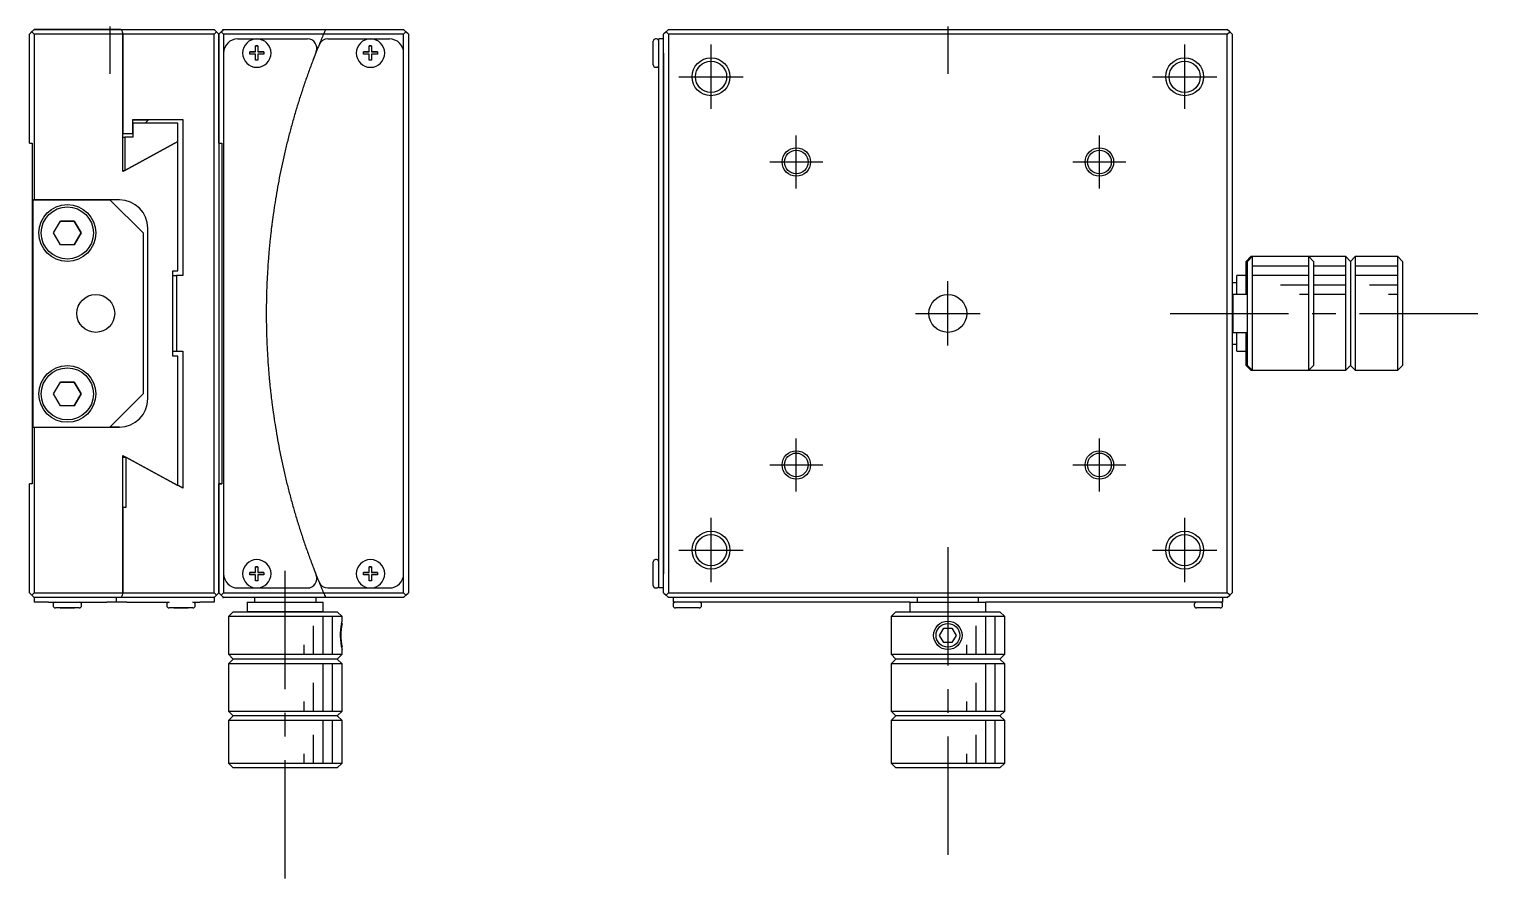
# Model space of a CAD drawing. Extents: x 80 to 393, y -8 to 241.
# Drawn here: x 79.5 to 234.9, y 78 to 167.7 of the extents above; entities that cross this region are included whole.
import ezdxf

# ---------------------------------------------------------------- set-up
doc = ezdxf.new("R2010")
doc.units = 0
doc.header["$LTSCALE"] = 10
doc.linetypes.add('CENTER', pattern=[2, 1.25, -0.25, 0.25, -0.25])
doc.layers.get('0').update_dxf_attribs({"linetype": 'CONTINUOUS'})
doc.layers.add('CENTER', color=1, linetype='CENTER')

msp = doc.modelspace()

# ---------------------------------------------------------------- linework, layer by layer
at = {"color": 7, "linetype": 'CONTINUOUS'}
for p, q in [((79.849537, 167.460747), (79.549537, 167.160747)), ((79.549537, 167.160747), (79.849537, 167.460747)), ((79.549537, 167.160747), (79.799537, 167.410747)), ((79.549537, 167.160747), (79.799537, 167.410747)), ((79.549537, 155.660747), (79.549537, 167.160747)), ((79.799537, 167.410747), (80.049537, 167.660747)), ((80.049537, 167.660747), (79.799537, 167.410747)), ((80.049537, 167.160747), (79.799537, 167.410747)), ((80.049537, 167.660747), (89.245882, 167.660747)), ((84.549537, 167.660747), (80.049537, 167.660747)), ((89.410755, 167.160747), (80.049537, 167.160747)), ((80.049537, 167.160747), (80.049537, 149.660747)), ((89.245882, 167.660747), (84.549537, 167.660747)), ((89.245882, 167.660747), (99.049537, 167.660747)), ((89.410755, 156.660747), (89.410755, 167.160747)), ((89.410755, 167.160747), (89.410755, 156.660747)), ((99.049537, 167.160747), (89.410755, 167.160747)), ((99.049537, 167.660747), (99.299537, 167.410747)), ((99.299537, 167.410747), (99.049537, 167.160747)), ((99.049537, 108.160747), (99.049537, 167.160747)), ((99.549537, 167.160747), (99.299537, 167.410747)), ((99.849537, 167.460747), (99.549537, 167.160747)), ((99.799537, 167.410747), (99.549537, 167.160747)), ((99.549537, 155.660747), (99.549537, 167.160747)), ((99.549537, 167.160747), (99.549537, 155.660747)), ((99.799537, 167.410747), (100.049537, 167.660747)), ((100.049537, 167.160747), (99.799537, 167.410747)), ((99.849537, 167.460747), (99.949537, 167.560747)), ((99.949537, 167.560747), (99.949537, 167.660747)), ((99.949537, 167.660747), (100.049537, 167.660747)), ((99.949537, 167.560747), (100.049537, 167.660747)), ((100.049537, 167.660747), (110.810901, 167.660747)), ((100.049537, 167.660747), (108.049537, 167.660747)), ((110.594842, 167.160747), (100.049537, 167.160747)), ((100.049537, 167.160747), (100.049537, 165.160747)), ((101.549537, 166.660747), (103.549537, 166.660747)), ((101.549537, 166.660747), (103.549537, 166.660747)), ((103.549537, 166.660747), (108.89545, 166.660747)), ((103.549537, 166.660747), (108.89545, 166.660747)), ((108.049537, 167.660747), (109.049537, 167.660747)), ((109.049537, 167.660747), (110.810901, 167.660747)), ((119.049537, 167.160747), (110.594842, 167.160747)), ((110.810901, 167.660747), (119.049537, 167.660747)), ((111.051362, 166.660747), (115.549537, 166.660747)), ((115.549537, 166.660747), (117.549537, 166.660747)), ((119.049537, 167.660747), (119.299537, 167.410747)), ((119.299537, 167.410747), (119.049537, 167.160747)), ((119.049537, 165.160747), (119.049537, 167.160747)), ((119.549537, 167.160747), (119.299537, 167.410747)), ((119.549537, 167.160747), (119.549537, 108.160747)), ((145.39967, 165.160747), (145.39967, 166.410747)), ((145.74967, 166.660747), (145.64967, 166.660747)), ((146.49967, 166.660747), (145.99967, 166.660747)), ((146.49967, 166.660747), (145.99967, 166.660747)), ((145.99967, 165.160747), (145.99967, 166.660747)), ((146.74967, 167.410747), (146.49967, 167.160747)), ((146.49967, 165.160747), (146.49967, 167.160747)), ((146.99967, 167.660747), (146.74967, 167.410747)), ((146.99967, 167.160747), (146.74967, 167.410747)), ((146.99967, 167.660747), (205.99967, 167.660747)), ((205.99967, 167.160747), (146.99967, 167.160747)), ((146.99967, 167.160747), (146.99967, 108.160747)), ((206.24967, 167.410747), (205.99967, 167.660747)), ((205.99967, 167.160747), (206.24967, 167.410747)), ((205.99967, 108.160747), (205.99967, 167.160747)), ((206.49967, 167.160747), (206.24967, 167.410747)), ((206.49967, 167.160747), (206.49967, 108.160747)), ((100.049537, 165.160747), (100.049537, 110.160747)), ((102.799537, 165.285747), (103.424537, 165.285747)), ((102.799537, 165.035747), (102.799537, 165.285747)), ((103.424537, 165.285747), (102.799537, 165.285747)), ((103.424537, 165.035747), (102.799537, 165.035747)), ((103.424537, 165.910747), (103.674537, 165.910747)), ((103.424537, 165.285747), (103.424537, 165.910747)), ((103.674537, 165.910747), (103.424537, 165.910747)), ((103.424537, 164.410747), (103.424537, 165.035747)), ((103.674537, 165.910747), (103.674537, 165.285747)), ((103.674537, 165.285747), (104.299537, 165.285747)), ((104.299537, 165.285747), (103.674537, 165.285747)), ((103.674537, 165.035747), (103.674537, 164.410747)), ((104.299537, 165.035747), (103.674537, 165.035747)), ((104.299537, 165.285747), (104.299537, 165.035747)), ((114.799537, 165.285747), (115.424537, 165.285747)), ((114.799537, 165.035747), (114.799537, 165.285747)), ((115.424537, 165.285747), (114.799537, 165.285747)), ((115.424537, 165.035747), (114.799537, 165.035747)), ((115.424537, 165.910747), (115.674537, 165.910747)), ((115.424537, 165.285747), (115.424537, 165.910747)), ((115.674537, 165.910747), (115.424537, 165.910747)), ((115.424537, 164.410747), (115.424537, 165.035747)), ((115.674537, 165.910747), (115.674537, 165.285747)), ((115.674537, 165.285747), (116.299537, 165.285747)), ((116.299537, 165.285747), (115.674537, 165.285747)), ((115.674537, 165.035747), (115.674537, 164.410747)), ((116.299537, 165.035747), (115.674537, 165.035747)), ((116.299537, 165.285747), (116.299537, 165.035747)), ((119.049537, 110.160747), (119.049537, 165.160747)), ((145.39967, 163.910747), (145.39967, 165.160747)), ((145.99967, 164.360747), (145.99967, 165.160747)), ((146.49967, 165.160747), (146.49967, 110.160747)), ((146.49967, 110.160747), (146.49967, 165.160747)), ((103.674537, 164.410747), (103.424537, 164.410747)), ((115.674537, 164.410747), (115.424537, 164.410747)), ((145.64967, 163.660747), (145.74967, 163.660747)), ((145.99967, 110.960747), (145.99967, 164.360747)), ((90.465307, 158.160747), (95.758129, 158.160747)), ((90.465307, 157.776174), (90.465307, 158.160747)), ((92.079537, 158.074947), (90.465307, 158.074947)), ((90.465307, 157.776174), (90.465307, 156.660747)), ((95.227238, 157.776174), (90.465307, 157.776174)), ((90.465307, 156.660747), (90.465307, 157.776174)), ((91.780763, 157.776174), (91.829537, 157.824947)), ((91.829537, 157.824947), (92.079537, 158.074947)), ((92.079537, 158.074947), (92.079537, 158.160728)), ((95.227238, 155.836174), (95.227238, 157.776174)), ((95.758129, 158.160747), (95.758129, 141.660747)), ((79.549537, 155.660747), (79.849537, 155.660747)), ((79.849537, 155.660747), (79.849537, 149.660747)), ((89.410755, 152.660747), (89.410755, 156.660747)), ((89.410755, 156.660747), (90.465307, 156.660747)), ((89.410755, 156.276174), (89.621566, 156.276174)), ((95.227238, 155.836174), (89.617701, 152.774101)), ((89.621566, 156.276174), (89.621566, 152.776217)), ((90.465307, 156.276174), (89.621566, 156.276174)), ((89.621566, 152.776217), (95.227238, 155.836174)), ((90.465307, 156.660747), (90.465307, 156.276174)), ((95.227238, 142.160747), (95.227238, 155.836174)), ((99.549537, 155.660747), (99.849537, 155.660747)), ((99.549537, 155.660747), (99.549537, 119.660747)), ((99.849537, 155.660747), (99.849537, 119.660747)), ((89.410755, 152.776217), (89.621566, 152.776217)), ((89.617701, 152.774101), (89.410755, 152.660747)), ((79.949537, 149.660747), (79.849537, 149.660747)), ((79.849537, 149.660747), (79.849537, 125.660747)), ((79.949537, 125.660747), (79.949537, 149.660747)), ((79.949537, 149.660747), (80.049537, 149.660747)), ((80.049537, 149.660747), (88.049537, 149.660747)), ((88.049537, 149.660747), (80.049537, 149.660747)), ((88.049537, 149.660747), (91.549537, 146.160747)), ((89.049537, 149.660747), (88.049537, 149.660747)), ((82.106161, 146.160747), (82.827849, 147.410747)), ((82.827849, 144.910747), (82.106161, 146.160747)), ((82.827849, 147.410747), (84.271225, 147.410747)), ((84.271225, 147.410747), (82.827849, 147.410747)), ((84.271225, 147.410747), (84.992912, 146.160747)), ((84.992912, 146.160747), (84.271225, 147.410747)), ((84.992912, 146.160747), (84.271225, 144.910747)), ((84.271225, 144.910747), (84.992912, 146.160747)), ((91.549537, 146.160747), (91.549537, 129.160747)), ((92.049537, 128.660747), (92.049537, 146.660747)), ((84.271225, 144.910747), (82.827849, 144.910747)), ((208.49967, 143.660747), (207.99967, 143.160747)), ((207.99967, 139.660747), (207.99967, 143.160747)), ((208.615097, 143.660747), (208.115097, 143.160747)), ((208.115097, 137.660747), (208.115097, 143.160747)), ((208.49967, 143.660747), (208.49967, 143.545321)), ((208.615097, 143.660747), (208.49967, 143.660747)), ((208.615097, 143.660747), (208.615097, 137.660747)), ((214.615097, 143.660747), (208.615097, 143.660747)), ((212.49967, 143.660747), (208.615097, 143.660747)), ((214.615097, 143.660747), (213.49967, 143.660747)), ((214.615097, 131.660747), (214.615097, 143.660747)), ((215.115097, 143.160747), (214.615097, 143.660747)), ((218.49967, 143.660747), (214.615097, 143.660747)), ((215.115097, 143.160747), (215.115097, 132.160747)), ((218.49967, 137.660747), (218.49967, 143.660747)), ((218.99967, 143.160747), (218.49967, 143.660747)), ((219.49967, 143.660747), (218.99967, 143.160747)), ((218.99967, 143.160747), (218.99967, 132.160747)), ((219.49967, 143.660747), (219.49967, 131.660747)), ((223.99967, 143.660747), (219.49967, 143.660747)), ((223.99967, 131.660747), (223.99967, 143.660747)), ((224.49967, 143.160747), (223.99967, 143.660747)), ((224.49967, 143.160747), (224.49967, 132.160747)), ((94.696723, 142.160747), (95.227238, 142.160747)), ((94.696723, 133.160747), (94.696723, 142.160747)), ((94.696723, 141.660747), (95.068045, 141.660747)), ((95.068045, 141.660747), (95.068045, 133.660747)), ((95.758129, 141.660747), (95.068045, 141.660747)), ((206.99967, 139.660747), (206.99967, 141.660747)), ((207.99967, 141.660747), (206.99967, 141.660747)), ((206.99967, 140.910747), (206.49967, 140.910747)), ((206.615097, 139.660747), (206.499689, 139.660747)), ((206.615097, 139.660747), (206.610097, 139.660747)), ((206.615097, 135.660742), (206.615097, 139.660752)), ((208.115097, 139.660747), (206.615097, 139.660747)), ((206.620097, 139.660747), (206.615097, 139.660747)), ((208.115097, 132.160747), (208.115097, 137.660747)), ((208.615097, 137.660747), (208.615097, 131.660747)), ((218.49967, 131.660747), (218.49967, 137.660747)), ((206.499689, 135.660747), (206.615097, 135.660747)), ((206.610097, 135.660747), (206.615097, 135.660747)), ((206.615097, 135.660747), (208.115097, 135.660747)), ((206.615097, 135.660747), (206.620097, 135.660747)), ((206.99967, 133.660747), (206.99967, 135.660747)), ((207.99967, 132.160747), (207.99967, 135.660747)), ((94.696723, 133.660747), (95.068045, 133.660747)), ((95.068045, 133.660747), (95.758129, 133.660747)), ((95.758129, 133.660747), (95.758129, 119.196646)), ((206.49967, 134.410747), (206.99967, 134.410747)), ((206.99967, 133.660747), (207.99967, 133.660747)), ((95.227238, 133.160747), (94.696723, 133.160747)), ((95.227238, 133.160747), (94.696723, 133.160747)), ((95.227238, 119.485321), (95.227238, 133.160747)), ((207.99967, 132.160747), (208.49967, 131.660747)), ((208.115097, 132.160747), (208.615097, 131.660747)), ((214.615097, 131.660747), (215.115097, 132.160747)), ((218.49967, 131.660747), (218.99967, 132.160747)), ((218.99967, 132.160747), (219.49967, 131.660747)), ((223.99967, 131.660747), (224.49967, 132.160747)), ((208.49967, 131.776174), (208.49967, 131.660747)), ((208.49967, 131.660747), (208.615097, 131.660747)), ((208.615097, 131.660747), (214.615097, 131.660747)), ((208.615097, 131.660747), (212.49967, 131.660747)), ((213.49967, 131.660747), (214.615097, 131.660747)), ((214.615097, 131.660747), (218.49967, 131.660747)), ((219.49967, 131.660747), (223.99967, 131.660747)), ((82.106161, 129.160747), (82.827849, 130.410747)), ((82.827849, 127.910747), (82.106161, 129.160747)), ((82.827849, 130.410747), (84.271225, 130.410747)), ((84.271225, 130.410747), (82.827849, 130.410747)), ((84.271225, 130.410747), (84.992912, 129.160747)), ((84.992912, 129.160747), (84.271225, 130.410747)), ((84.992912, 129.160747), (84.271225, 127.910747)), ((84.271225, 127.910747), (84.992912, 129.160747)), ((91.549537, 129.160747), (88.049537, 125.660747)), ((88.549537, 126.160747), (91.549537, 129.160747)), ((84.271225, 127.910747), (82.827849, 127.910747)), ((88.549537, 126.160747), (88.049537, 125.660747)), ((79.849537, 125.660747), (79.949537, 125.660747)), ((79.949537, 125.660747), (79.849537, 125.660747)), ((79.849537, 125.660747), (79.849537, 119.660747)), ((79.949537, 125.660747), (88.049537, 125.660747)), ((79.949537, 125.660747), (80.049537, 125.660747)), ((80.049537, 125.660747), (80.049537, 108.160747)), ((80.049537, 125.660747), (89.049537, 125.660747)), ((89.049537, 125.660747), (88.049537, 125.660747)), ((89.410755, 122.660747), (89.646922, 122.53139)), ((89.410755, 117.160747), (89.410755, 122.660747)), ((89.410755, 122.487542), (89.72699, 122.487542)), ((89.646922, 122.53139), (89.726989, 122.487542)), ((89.726989, 122.487542), (93.979583, 120.164539)), ((89.72699, 122.487542), (89.72699, 117.160747)), ((93.979583, 120.164539), (89.72699, 122.487542)), ((79.549537, 108.160747), (79.549537, 119.660747)), ((79.849537, 119.660747), (79.549537, 119.660747)), ((79.849537, 119.660747), (79.549537, 119.660747)), ((93.979583, 120.164539), (95.227238, 119.485321)), ((95.226903, 119.485503), (93.979583, 120.164539)), ((99.549537, 108.160747), (99.549537, 119.660747)), ((99.849537, 119.660747), (99.549537, 119.660747)), ((99.549537, 119.660747), (99.849537, 119.660747)), ((99.549537, 119.660747), (99.549537, 108.160747)), ((95.315081, 119.437542), (95.226903, 119.485503)), ((95.758129, 119.196646), (95.315081, 119.437542)), ((89.410755, 108.160747), (89.410755, 117.160747)), ((89.72699, 117.160747), (89.410755, 117.160747)), ((89.410755, 117.160747), (89.410755, 108.160747)), ((103.424537, 110.910747), (103.674537, 110.910747)), ((103.424537, 110.285747), (103.424537, 110.910747)), ((103.674537, 110.910747), (103.424537, 110.910747)), ((103.674537, 110.910747), (103.674537, 110.285747)), ((115.424537, 110.910747), (115.674537, 110.910747)), ((115.424537, 110.285747), (115.424537, 110.910747)), ((115.674537, 110.910747), (115.424537, 110.910747)), ((115.674537, 110.910747), (115.674537, 110.285747)), ((145.39967, 110.160747), (145.39967, 111.410747)), ((145.74967, 111.660747), (145.64967, 111.660747)), ((145.99967, 110.160747), (145.99967, 110.960747)), ((100.049537, 110.160747), (100.049537, 108.160747)), ((102.799537, 110.285747), (103.424537, 110.285747)), ((102.799537, 110.035747), (102.799537, 110.285747)), ((103.424537, 110.285747), (102.799537, 110.285747)), ((103.424537, 110.035747), (102.799537, 110.035747)), ((103.424537, 109.410747), (103.424537, 110.035747)), ((103.674537, 109.410747), (103.424537, 109.410747)), ((103.674537, 110.285747), (104.299537, 110.285747)), ((104.299537, 110.285747), (103.674537, 110.285747)), ((103.674537, 110.035747), (103.674537, 109.410747)), ((104.299537, 110.035747), (103.674537, 110.035747)), ((104.299537, 110.285747), (104.299537, 110.035747)), ((114.799537, 110.285747), (115.424537, 110.285747)), ((114.799537, 110.035747), (114.799537, 110.285747)), ((115.424537, 110.285747), (114.799537, 110.285747)), ((115.424537, 110.035747), (114.799537, 110.035747)), ((115.424537, 109.410747), (115.424537, 110.035747)), ((115.674537, 109.410747), (115.424537, 109.410747)), ((115.674537, 110.285747), (116.299537, 110.285747)), ((116.299537, 110.285747), (115.674537, 110.285747)), ((115.674537, 110.035747), (115.674537, 109.410747)), ((116.299537, 110.035747), (115.674537, 110.035747)), ((116.299537, 110.285747), (116.299537, 110.035747)), ((119.049537, 108.160747), (119.049537, 110.160747)), ((145.39967, 108.910747), (145.39967, 110.160747)), ((145.99967, 108.660747), (145.99967, 110.160747)), ((146.49967, 108.160747), (146.49967, 110.160747)), ((79.799537, 107.910747), (79.549537, 108.160747)), ((79.799537, 107.910747), (80.049537, 108.160747)), ((80.049537, 107.660747), (79.799537, 107.910747)), ((80.049537, 108.160747), (89.410755, 108.160747)), ((80.049537, 107.660747), (80.049537, 107.160747)), ((89.245882, 107.660747), (80.049537, 107.660747)), ((88.723615, 107.160747), (88.723615, 107.660747)), ((99.049537, 107.660747), (89.245882, 107.660747)), ((89.410755, 108.160747), (99.049537, 108.160747)), ((99.049537, 108.160747), (99.299537, 107.910747)), ((99.299537, 107.910747), (99.049537, 107.660747)), ((99.049537, 107.660747), (99.049537, 107.160747)), ((99.549537, 108.160747), (99.299537, 107.910747)), ((99.799537, 107.910747), (99.549537, 108.160747)), ((99.799537, 107.910747), (100.049537, 108.160747)), ((100.049537, 107.660747), (99.799537, 107.910747)), ((99.949537, 107.760747), (99.949537, 107.660747)), ((99.949537, 107.660747), (100.049537, 107.660747)), ((100.049537, 108.160747), (110.594842, 108.160747)), ((110.810901, 107.660747), (100.049537, 107.660747)), ((101.549537, 108.660747), (103.549537, 108.660747)), ((103.299537, 107.660747), (103.299537, 107.160747)), ((103.549537, 108.660747), (108.89545, 108.660747)), ((109.799537, 107.160747), (109.799537, 107.660747)), ((110.594842, 108.160747), (119.049537, 108.160747)), ((119.049537, 107.660747), (110.810901, 107.660747)), ((111.051362, 108.660747), (115.549537, 108.660747)), ((115.549537, 108.660747), (117.549537, 108.660747)), ((119.049537, 108.160747), (119.299537, 107.910747)), ((119.299537, 107.910747), (119.049537, 107.660747)), ((119.299537, 107.910747), (119.549537, 108.160747)), ((145.64967, 108.660747), (145.74967, 108.660747)), ((146.49967, 108.660747), (145.99967, 108.660747)), ((146.49967, 108.660747), (145.99967, 108.660747)), ((146.49967, 108.160747), (146.74967, 107.910747)), ((146.74967, 107.910747), (146.99967, 108.160747)), ((146.74967, 107.910747), (146.99967, 107.660747)), ((146.99967, 108.160747), (205.99967, 108.160747)), ((205.99967, 107.660747), (146.99967, 107.660747)), ((147.49967, 107.660747), (147.49967, 107.160747)), ((147.49967, 107.660747), (147.49967, 107.160747)), ((173.24967, 107.660747), (173.24967, 107.160747)), ((179.74967, 107.160747), (179.74967, 107.660747)), ((205.49967, 107.660747), (205.49967, 107.160747)), ((205.49967, 107.660747), (205.49967, 107.160747)), ((206.24967, 107.910747), (205.99967, 108.160747)), ((205.99967, 107.660747), (206.24967, 107.910747)), ((206.24967, 107.910747), (206.49967, 108.160747)), ((81.549537, 107.160747), (80.049537, 107.160747)), ((81.549537, 107.160747), (87.723615, 107.160747)), ((82.049537, 106.910747), (82.049537, 106.810747)), ((83.424537, 106.560747), (82.299537, 106.560747)), ((84.799537, 106.560747), (82.299537, 106.560747)), ((82.799537, 106.560747), (83.424537, 106.560747)), ((83.424537, 106.560747), (82.799537, 106.560747)), ((83.674537, 106.560747), (83.424537, 106.560747)), ((83.674537, 106.560747), (83.424537, 106.560747)), ((83.424537, 106.560747), (83.674537, 106.560747)), ((84.799537, 106.560747), (83.674537, 106.560747)), ((84.299537, 106.560747), (83.674537, 106.560747)), ((83.674537, 106.560747), (84.299537, 106.560747)), ((85.049537, 106.810747), (85.049537, 106.910747)), ((88.723615, 107.160747), (87.723615, 107.160747)), ((88.861994, 107.160747), (88.723615, 107.160747)), ((89.8166, 107.160747), (88.861994, 107.160747)), ((89.8166, 107.160747), (94.299537, 107.160747)), ((94.049537, 106.910747), (94.049537, 106.810747)), ((95.424537, 106.560747), (94.299537, 106.560747)), ((96.799537, 106.560747), (94.299537, 106.560747)), ((94.799537, 106.560747), (95.424537, 106.560747)), ((95.424537, 106.560747), (94.799537, 106.560747)), ((95.674537, 106.560747), (95.424537, 106.560747)), ((95.674537, 106.560747), (95.424537, 106.560747)), ((95.424537, 106.560747), (95.674537, 106.560747)), ((96.799537, 106.560747), (95.674537, 106.560747)), ((96.299537, 106.560747), (95.674537, 106.560747)), ((95.674537, 106.560747), (96.299537, 106.560747)), ((96.799537, 107.160747), (97.549537, 107.160747)), ((97.049537, 106.810747), (97.049537, 106.910747)), ((99.049537, 107.160747), (97.549537, 107.160747)), ((101.049537, 106.160747), (100.549537, 105.660747)), ((101.049537, 106.160747), (112.049537, 106.160747)), ((101.049537, 106.160747), (102.549537, 106.160747)), ((102.549537, 107.160747), (110.549537, 107.160747)), ((102.549537, 107.160747), (103.299537, 107.160747)), ((102.549537, 107.160747), (102.549537, 106.160747)), ((102.549537, 106.160747), (104.549537, 106.160747)), ((110.549537, 106.160747), (102.549537, 106.160747)), ((108.549537, 106.160747), (110.549537, 106.160747)), ((109.799537, 107.160747), (110.549537, 107.160747)), ((110.549537, 106.160747), (110.549537, 107.160747)), ((110.549537, 106.160747), (112.049537, 106.160747)), ((112.549537, 105.660747), (112.049537, 106.160747)), ((148.99967, 107.160747), (147.49967, 107.160747)), ((147.49967, 106.910747), (147.49967, 106.810747)), ((148.99967, 106.560747), (147.74967, 106.560747)), ((149.79967, 107.160747), (148.99967, 107.160747)), ((150.24967, 106.560747), (148.99967, 106.560747)), ((172.49967, 107.160747), (149.79967, 107.160747)), ((150.49967, 106.810747), (150.49967, 106.910747)), ((170.99967, 106.160747), (170.49967, 105.660747)), ((170.99967, 106.160747), (176.49967, 106.160747)), ((172.49967, 107.160747), (176.49967, 107.160747)), ((172.49967, 107.160747), (172.49967, 106.160747)), ((176.49967, 107.160747), (180.49967, 107.160747)), ((176.49967, 106.160747), (181.99967, 106.160747)), ((203.19967, 107.160747), (180.49967, 107.160747)), ((180.49967, 106.160747), (180.49967, 107.160747)), ((182.49967, 105.660747), (181.99967, 106.160747)), ((202.49967, 106.910747), (202.49967, 106.810747)), ((203.99967, 106.560747), (202.74967, 106.560747)), ((203.99967, 107.160747), (203.19967, 107.160747)), ((205.49967, 107.160747), (203.99967, 107.160747)), ((205.24967, 106.560747), (203.99967, 106.560747)), ((205.49967, 106.810747), (205.49967, 106.910747)), ((112.549537, 105.660747), (100.549537, 105.660747)), ((100.549537, 105.660747), (100.549537, 101.660747)), ((112.549537, 105.160742), (112.549537, 105.660747)), ((176.49967, 105.660747), (170.49967, 105.660747)), ((170.49967, 105.660747), (170.49967, 101.660747)), ((175.633645, 103.660747), (176.066657, 104.410747)), ((176.066657, 104.410747), (176.932683, 104.410747)), ((182.49967, 105.660747), (176.49967, 105.660747)), ((176.932683, 104.410747), (177.365696, 103.660747)), ((182.49967, 101.660747), (182.49967, 105.660747)), ((176.066657, 102.910747), (175.633645, 103.660747)), ((176.932683, 102.910747), (176.066657, 102.910747)), ((177.365696, 103.660747), (176.932683, 102.910747)), ((100.549537, 101.660747), (112.549537, 101.660747)), ((100.549537, 101.660747), (101.049537, 101.160747)), ((101.049537, 101.160747), (100.549537, 100.660747)), ((112.049537, 101.160747), (101.049537, 101.160747)), ((112.049537, 101.160747), (112.549537, 101.660747)), ((112.549537, 100.660747), (112.049537, 101.160747)), ((112.549537, 101.660747), (112.549537, 102.160752)), ((170.49967, 101.660747), (176.49967, 101.660747)), ((170.49967, 101.660747), (170.99967, 101.160747)), ((170.99967, 101.160747), (170.49967, 100.660747)), ((181.99967, 101.160747), (170.99967, 101.160747)), ((176.49967, 101.660747), (182.49967, 101.660747)), ((181.99967, 101.160747), (182.49967, 101.660747)), ((182.49967, 100.660747), (181.99967, 101.160747)), ((112.549537, 100.660747), (100.549537, 100.660747)), ((100.549537, 100.660747), (100.549537, 95.660747)), ((112.549537, 95.660747), (112.549537, 100.660747)), ((182.49967, 100.660747), (170.49967, 100.660747)), ((170.49967, 100.660747), (170.49967, 95.660747)), ((182.49967, 95.660747), (182.49967, 100.660747)), ((100.549537, 95.660747), (112.549537, 95.660747)), ((100.549537, 95.660747), (101.049537, 95.160747)), ((101.049537, 95.160747), (100.549537, 94.660747)), ((112.049537, 95.160747), (101.049537, 95.160747)), ((112.049537, 95.160747), (112.549537, 95.660747)), ((112.549537, 94.660747), (112.049537, 95.160747)), ((170.49967, 95.660747), (176.49967, 95.660747)), ((170.49967, 95.660747), (170.99967, 95.160747)), ((170.99967, 95.160747), (170.49967, 94.660747)), ((181.99967, 95.160747), (170.99967, 95.160747)), ((176.49967, 95.660747), (182.49967, 95.660747)), ((181.99967, 95.160747), (182.49967, 95.660747)), ((182.49967, 94.660747), (181.99967, 95.160747)), ((112.549537, 94.660747), (100.549537, 94.660747)), ((100.549537, 94.660747), (100.549537, 90.160747)), ((112.549537, 90.160747), (112.549537, 94.660747)), ((182.49967, 94.660747), (170.49967, 94.660747)), ((170.49967, 94.660747), (170.49967, 90.160747)), ((182.49967, 90.160747), (182.49967, 94.660747)), ((100.549537, 90.160747), (112.549537, 90.160747)), ((100.549537, 90.160747), (101.049537, 89.660747)), ((112.049537, 89.660747), (112.549537, 90.160747)), ((170.49967, 90.160747), (182.49967, 90.160747)), ((170.49967, 90.160747), (170.99967, 89.660747)), ((181.99967, 89.660747), (182.49967, 90.160747)), ((112.049537, 89.660747), (101.049537, 89.660747)), ((181.99967, 89.660747), (170.99967, 89.660747))]:
    msp.add_line(p, q, dxfattribs=at)
at = {"color": 3, "linetype": 'CONTINUOUS'}
for p, q in [((214.615097, 142.660747), (208.615097, 142.660747)), ((214.615097, 141.660747), (208.615097, 141.660747)), ((218.49967, 142.660747), (215.115097, 142.660747)), ((218.49967, 141.660747), (215.115097, 141.660747)), ((223.99967, 142.660747), (219.49967, 142.660747)), ((223.99967, 141.660747), (219.49967, 141.660747)), ((214.615097, 140.660747), (211.615097, 140.660747)), ((218.49967, 140.660747), (215.115097, 140.660747)), ((223.99967, 140.660747), (220.99967, 140.660747)), ((214.615097, 139.660747), (213.615097, 139.660747)), ((218.49967, 139.660747), (215.115097, 139.660747)), ((223.99967, 139.660747), (222.99967, 139.660747)), ((109.549537, 101.660747), (109.549537, 104.660747)), ((110.549537, 101.660747), (110.549537, 105.660747)), ((111.549537, 101.660747), (111.549537, 105.660747)), ((112.494393, 104.922213), (112.549537, 105.160742)), ((179.49967, 101.660747), (179.49967, 104.660747)), ((180.49967, 101.660747), (180.49967, 105.660747)), ((181.49967, 101.660747), (181.49967, 105.660747)), ((108.549537, 101.660747), (108.549537, 102.660747)), ((178.49967, 101.660747), (178.49967, 102.660747)), ((110.549537, 95.660747), (110.549537, 100.660747)), ((111.549537, 95.660747), (111.549537, 100.660747)), ((180.49967, 95.660747), (180.49967, 100.660747)), ((181.49967, 95.660747), (181.49967, 100.660747)), ((109.549537, 95.660747), (109.549537, 98.660747)), ((179.49967, 95.660747), (179.49967, 98.660747)), ((108.549537, 95.660747), (108.549537, 96.660747)), ((178.49967, 95.660747), (178.49967, 96.660747)), ((110.549537, 90.160747), (110.549537, 94.660747)), ((111.549537, 90.160747), (111.549537, 94.660747)), ((180.49967, 90.160747), (180.49967, 94.660747)), ((181.49967, 90.160747), (181.49967, 94.660747)), ((109.549537, 90.160747), (109.549537, 93.160747)), ((179.49967, 90.160747), (179.49967, 93.160747)), ((108.549537, 90.160747), (108.549537, 91.160747)), ((178.49967, 90.160747), (178.49967, 91.160747))]:
    msp.add_line(p, q, dxfattribs=at)
for centre, radius in [((151.49967, 162.660747), 2), ((201.49967, 162.660747), 2), ((160.49967, 153.660747), 1.5), ((192.49967, 153.660747), 1.5), ((160.49967, 121.660747), 1.5), ((192.49967, 121.660747), 1.5), ((151.49967, 112.660747), 2), ((201.49967, 112.660747), 2), ((176.499161, 103.660811), 1.499937)]:
    msp.add_circle(centre, radius, dxfattribs=at)
at = {"color": 7, "linetype": 'CONTINUOUS'}
for centre, radius in [((151.49967, 162.660747), 1.65), ((201.49967, 162.660747), 1.65), ((160.49967, 153.660747), 1.25), ((192.49967, 153.660747), 1.25), ((83.549537, 146.160747), 3), ((83.549537, 146.160747), 2.75), ((86.549537, 137.660747), 2), ((176.49967, 137.660747), 2), ((83.549537, 129.160747), 3), ((83.549537, 129.160747), 2.75), ((160.49967, 121.660747), 1.25), ((192.49967, 121.660747), 1.25), ((151.49967, 112.660747), 1.65), ((201.49967, 112.660747), 1.65), ((176.499676, 103.660746), 1.249998)]:
    msp.add_circle(centre, radius, dxfattribs=at)
for centre, radius, start, end in [((179.549537, 197.160747), 95, 198.090952, 198.40848), ((179.549537, 197.160747), 95, 198.090952, 198.40848), ((101.549537, 165.160747), 1.5, 90, 180), ((103.549537, 165.160747), 1.5, 0, 270), ((108.89545, 165.660747), 1, 338.381728, 90), ((179.549537, 137.660747), 75, 156.837931, 157.766728), ((179.549537, 137.660747), 75, 156.837931, 157.766728), ((111.051362, 165.660747), 1, 90, 157.766728), ((179.549537, 137.660747), 75, 156.421822, 156.837931), ((179.549537, 137.660747), 75, 156.421822, 156.837931), ((115.549537, 165.160747), 1.5, 0, 270), ((117.549537, 165.160747), 1.5, 0, 90), ((145.64967, 166.410747), 0.25, 90, 180), ((145.74967, 166.410747), 0.25, 0, 90), ((103.549537, 165.160747), 1.5, 270, 0), ((179.549537, 137.660747), 75, 158.381728, 159), ((179.549537, 137.660747), 75, 158.381728, 159), ((179.549537, 137.660747), 75, 157.766728, 158.381728), ((115.549537, 165.160747), 1.5, 270, 0), ((179.549537, 137.660747), 75, 160, 161), ((179.549537, 137.660747), 75, 160, 161), ((179.549537, 137.660747), 75, 159, 160), ((179.549537, 137.660747), 75, 159, 160), ((145.64967, 163.910747), 0.25, 180, 270), ((145.74967, 163.910747), 0.25, 270, 0), ((179.549537, 137.660747), 75, 161, 162), ((179.549537, 137.660747), 75, 161, 162), ((179.549537, 137.660747), 75, 162, 163), ((179.549537, 137.660747), 75, 162, 163), ((179.549537, 137.660747), 75, 163, 164), ((179.549537, 137.660747), 75, 163, 164), ((179.549537, 137.660747), 75, 165, 166), ((179.549537, 137.660747), 75, 165, 166), ((179.549537, 137.660747), 75, 164, 165), ((179.549537, 137.660747), 75, 164, 165), ((179.549537, 137.660747), 75, 166, 167), ((179.549537, 137.660747), 75, 166, 167), ((179.549537, 137.660747), 75, 167, 168), ((179.549537, 137.660747), 75, 167, 168), ((179.549537, 137.660747), 75, 168, 169), ((179.549537, 137.660747), 75, 168, 169), ((179.549537, 137.660747), 75, 169, 170), ((179.549537, 137.660747), 75, 169, 170), ((89.049537, 146.660747), 3, 0, 90), ((179.549537, 137.660747), 75, 171, 171.9), ((179.549537, 137.660747), 75, 171, 171.9), ((179.549537, 137.660747), 75, 170, 171), ((179.549537, 137.660747), 75, 170, 171), ((179.549537, 137.660747), 75, 172, 172.8), ((179.549537, 137.660747), 75, 172, 172.8), ((179.549537, 137.660747), 75, 171.9, 172), ((179.549537, 137.660747), 75, 171.9, 172), ((179.549537, 137.660747), 75, 173, 173.7), ((179.549537, 137.660747), 75, 173, 173.7), ((179.549537, 137.660747), 75, 172.8, 173), ((179.549537, 137.660747), 75, 172.8, 173), ((179.549537, 137.660747), 75, 174.6, 175), ((179.549537, 137.660747), 75, 174.6, 175), ((179.549537, 137.660747), 75, 174, 174.6), ((179.549537, 137.660747), 75, 174, 174.6), ((179.549537, 137.660747), 75, 173.7, 174), ((179.549537, 137.660747), 75, 173.7, 174), ((179.549537, 137.660747), 75, 175.5, 176), ((179.549537, 137.660747), 75, 175.5, 176), ((179.549537, 137.660747), 75, 175, 175.5), ((179.549537, 137.660747), 75, 175, 175.5), ((179.549537, 137.660747), 75, 177, 177.3), ((179.549537, 137.660747), 75, 177, 177.3), ((179.549537, 137.660747), 75, 176.4, 177), ((179.549537, 137.660747), 75, 176.4, 177), ((179.549537, 137.660747), 75, 176, 176.4), ((179.549537, 137.660747), 75, 176, 176.4), ((179.549537, 137.660747), 75, 178.2, 179), ((179.549537, 137.660747), 75, 178.2, 179), ((179.549537, 137.660747), 75, 178, 178.2), ((179.549537, 137.660747), 75, 178, 178.2), ((179.549537, 137.660747), 75, 177.3, 178), ((179.549537, 137.660747), 75, 177.3, 178), ((179.549537, 137.660747), 75, 179.1, 180), ((179.549537, 137.660747), 75, 179.1, 180), ((179.549537, 137.660747), 75, 179, 179.1), ((179.549537, 137.660747), 75, 179, 179.1), ((179.549537, 137.660747), 75, 180, 180.9), ((179.549537, 137.660747), 75, 180, 180.9), ((179.549537, 137.660747), 75, 180.9, 181), ((179.549537, 137.660747), 75, 180.9, 181), ((179.549537, 137.660747), 75, 181, 181.8), ((179.549537, 137.660747), 75, 181, 181.8), ((179.549537, 137.660747), 75, 181.8, 182), ((179.549537, 137.660747), 75, 181.8, 182), ((179.549537, 137.660747), 75, 182, 182.7), ((179.549537, 137.660747), 75, 182, 182.7), ((179.549537, 137.660747), 75, 182.7, 183), ((179.549537, 137.660747), 75, 182.7, 183), ((179.549537, 137.660747), 75, 183, 183.6), ((179.549537, 137.660747), 75, 183, 183.6), ((179.549537, 137.660747), 75, 183.6, 184), ((179.549537, 137.660747), 75, 183.6, 184), ((179.549537, 137.660747), 75, 184, 184.5), ((179.549537, 137.660747), 75, 184, 184.5), ((179.549537, 137.660747), 75, 184.5, 185), ((179.549537, 137.660747), 75, 184.5, 185), ((179.549537, 137.660747), 75, 185, 185.4), ((179.549537, 137.660747), 75, 185, 185.4), ((179.549537, 137.660747), 75, 185.4, 186), ((179.549537, 137.660747), 75, 185.4, 186), ((179.549537, 137.660747), 75, 186, 186.3), ((179.549537, 137.660747), 75, 186, 186.3), ((179.549537, 137.660747), 75, 186.3, 187), ((179.549537, 137.660747), 75, 186.3, 187), ((89.049537, 128.660747), 3, 270, 0), ((179.549537, 137.660747), 75, 187, 187.2), ((179.549537, 137.660747), 75, 187, 187.2), ((179.549537, 137.660747), 75, 187.2, 188), ((179.549537, 137.660747), 75, 187.2, 188), ((179.549537, 137.660747), 75, 188, 188.1), ((179.549537, 137.660747), 75, 188, 188.1), ((179.549537, 137.660747), 75, 188.1, 189), ((179.549537, 137.660747), 75, 188.1, 189), ((179.549537, 137.660747), 75, 189, 190), ((179.549537, 137.660747), 75, 189, 190), ((179.549537, 137.660747), 75, 190, 191), ((179.549537, 137.660747), 75, 190, 191), ((179.549537, 137.660747), 75, 191, 192), ((179.549537, 137.660747), 75, 191, 192), ((179.549537, 137.660747), 75, 192, 193), ((179.549537, 137.660747), 75, 192, 193), ((179.549537, 137.660747), 75, 193, 194), ((179.549537, 137.660747), 75, 193, 194), ((179.549537, 137.660747), 75, 194, 195), ((179.549537, 137.660747), 75, 194, 195), ((179.549537, 137.660747), 75, 195, 196), ((179.549537, 137.660747), 75, 195, 196), ((179.549537, 137.660747), 75, 196, 197), ((179.549537, 137.660747), 75, 196, 197), ((179.549537, 137.660747), 75, 197, 198), ((179.549537, 137.660747), 75, 197, 198), ((179.549537, 137.660747), 75, 198, 199), ((179.549537, 137.660747), 75, 198, 199), ((179.549537, 137.660747), 75, 199, 200), ((179.549537, 137.660747), 75, 199, 200), ((179.549537, 137.660747), 75, 200, 201), ((179.549537, 137.660747), 75, 200, 201), ((103.549537, 110.160747), 1.5, 0, 270), ((179.549537, 137.660747), 75, 201, 201.618272), ((179.549537, 137.660747), 75, 201, 201.618272), ((115.549537, 110.160747), 1.5, 0, 270), ((145.64967, 111.410747), 0.25, 90, 180), ((145.74967, 111.410747), 0.25, 0, 90), ((101.549537, 110.160747), 1.5, 180, 270), ((103.549537, 110.160747), 1.5, 270, 0), ((108.89545, 109.660747), 1, 270, 21.618272), ((179.549537, 137.660747), 75, 201.618272, 202.233272), ((111.051362, 109.660747), 1, 202.233272, 270), ((179.549537, 137.660747), 75, 202.233272, 203.162069), ((179.549537, 137.660747), 75, 202.233272, 203.162069), ((115.549537, 110.160747), 1.5, 270, 0), ((117.549537, 110.160747), 1.5, 270, 0), ((145.64967, 108.910747), 0.25, 180, 270), ((145.74967, 108.910747), 0.25, 270, 0), ((179.549537, 78.160747), 95, 161.59152, 161.909048), ((179.549537, 78.160747), 95, 161.59152, 161.909048), ((179.549537, 137.660747), 75, 203.162069, 203.578178), ((179.549537, 137.660747), 75, 203.162069, 203.578178), ((82.299537, 106.910747), 0.25, 90, 180), ((82.299537, 106.810747), 0.25, 180, 270), ((84.799537, 106.910747), 0.25, 0, 90), ((84.799537, 106.810747), 0.25, 270, 0), ((94.299537, 106.910747), 0.25, 90, 180), ((94.299537, 106.810747), 0.25, 180, 270), ((96.799537, 106.910747), 0.25, 0, 90), ((96.799537, 106.810747), 0.25, 270, 0), ((147.74967, 106.910747), 0.25, 90, 180), ((147.74967, 106.810747), 0.25, 180, 270), ((150.24967, 106.910747), 0.25, 0, 90), ((150.24967, 106.810747), 0.25, 270, 0), ((202.74967, 106.910747), 0.25, 90, 180), ((202.74967, 106.810747), 0.25, 180, 270), ((205.24967, 106.910747), 0.25, 0, 90), ((205.24967, 106.810747), 0.25, 270, 0), ((118.417906, 103.660747), 6.000022, 167.975345, 192.024655)]:
    msp.add_arc(centre, radius, start, end, dxfattribs=at)
at = {"color": 3, "linetype": 'CONTINUOUS'}
msp.add_arc((118.335156, 103.657568), 5.976106, 167.78287, 194.505127, dxfattribs=at)
at = {"layer": 'CENTER', "color": 1, "linetype": 'CENTER'}
for p, q in [((88.049537, 187.968461), (88.049537, 162.968461)), ((176.49967, 187.968461), (176.49967, 162.968461)), ((151.49967, 159.260747), (151.49967, 166.060747)), ((201.49967, 159.260747), (201.49967, 166.060747)), ((148.09967, 162.660747), (154.89967, 162.660747)), ((198.09967, 162.660747), (204.89967, 162.660747)), ((160.49967, 150.860747), (160.49967, 156.460747)), ((192.49967, 150.860747), (192.49967, 156.460747)), ((157.69967, 153.660747), (163.29967, 153.660747)), ((189.69967, 153.660747), (195.29967, 153.660747)), ((176.49967, 134.260747), (176.49967, 141.060747)), ((173.09967, 137.660747), (179.89967, 137.660747)), ((199.94967, 137.660747), (234.94967, 137.660747)), ((160.49967, 118.860747), (160.49967, 124.460747)), ((192.49967, 118.860747), (192.49967, 124.460747)), ((157.69967, 121.660747), (163.29967, 121.660747)), ((189.69967, 121.660747), (195.29967, 121.660747)), ((151.49967, 109.260747), (151.49967, 116.060747)), ((201.49967, 109.260747), (201.49967, 116.060747)), ((106.549537, 77.968461), (106.549537, 112.968461)), ((148.09967, 112.660747), (154.89967, 112.660747)), ((176.49967, 112.968461), (176.49967, 77.968461)), ((198.09967, 112.660747), (204.89967, 112.660747))]:
    msp.add_line(p, q, dxfattribs=at)

doc.saveas('drawing.dxf')
